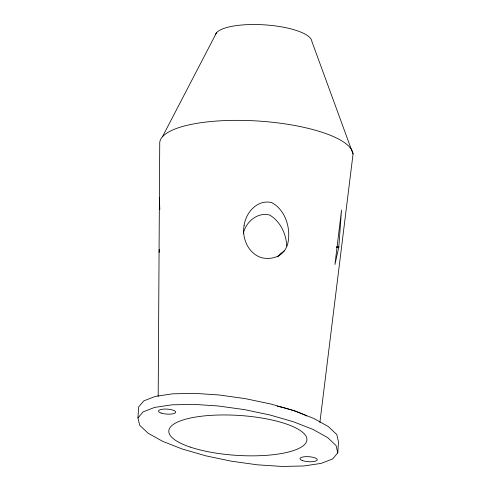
<?xml version="1.0" encoding="UTF-8"?>
<svg xmlns="http://www.w3.org/2000/svg" width="491" height="491" viewBox="0 0 491 491"><rect width="100%" height="100%" fill="white"/><g stroke="black" fill="none" stroke-linecap="round" stroke-linejoin="round"><path stroke-width="0.74" d="M158.182 396.421L159.735 143.9A96.862 27.999 3.7 0 1 254.148 120.804A96.862 27.999 3.7 0 1 353.047 154.051L319.88 422.53M137.953 417.97L138.671 406.953L143.771 400.871L155.328 396.397L172.568 393.825L194.301 393.34L219.054 394.967L245.132 398.606L270.768 403.995L294.213 410.777L313.866 418.485L328.387 426.593L336.783 434.553L338.495 441.82L337.783 452.837L332.683 458.919L321.12 463.394L303.886 465.965L282.147 466.45L257.394 464.824L231.316 461.184L205.68 455.795L182.235 449.013L162.582 441.305L148.067 433.197L139.665 425.237L137.953 417.97L143.059 411.888L154.616 407.413L171.856 404.842L193.589 404.357L218.342 405.983L244.42 409.617L270.056 415.012L293.501 421.794L313.154 429.502L327.675 437.61L336.071 445.57L337.783 452.837M336.556 247.255L338.802 247.188L341.515 210.062L334.948 264.496L338.802 247.188L336.599 247.041M159.072 252.491L159.342 249.496M243.303 233.544C245.776 221.963 257.431 211.867 269.62 215.015C280.416 221.398 286.179 233.851 286.744 246.083M162.447 136.78L216.543 32.719M277.746 256.928L280.606 253.583L284.535 250.711M336.587 247.114L338.802 247.188M353.047 154.051L311.84 41.354A48.431 14 3.7 0 0 264.919 24.881A48.431 14 3.7 0 0 215.334 34.818M159.409 197.634L159.808 209.694M277.237 406.167A80.72 23.329 3.7 0 1 306.82 416.006M244.113 225.332C241.646 238.331 248.446 253.724 261.703 257.744C274.334 260.482 286.511 254.688 288.321 240.688C290.371 226.461 284.854 209.632 271.676 202.568C257.572 199.186 245.911 212.333 244.113 225.332M190.183 447.068A69.188 19.996 3.7 0 0 304.966 444.116A69.188 19.996 3.7 0 0 218.452 415.024A69.188 19.996 3.7 0 0 190.183 447.068M161.146 413.072A8.648 2.498 3.7 0 0 175.496 412.698A8.648 2.498 3.7 0 0 164.681 409.064A8.648 2.498 3.7 0 0 161.146 413.072M302.671 460.656A8.648 2.498 3.7 0 0 317.02 460.282A8.648 2.498 3.7 0 0 306.206 456.648A8.648 2.498 3.7 0 0 302.671 460.656"/></g></svg>
